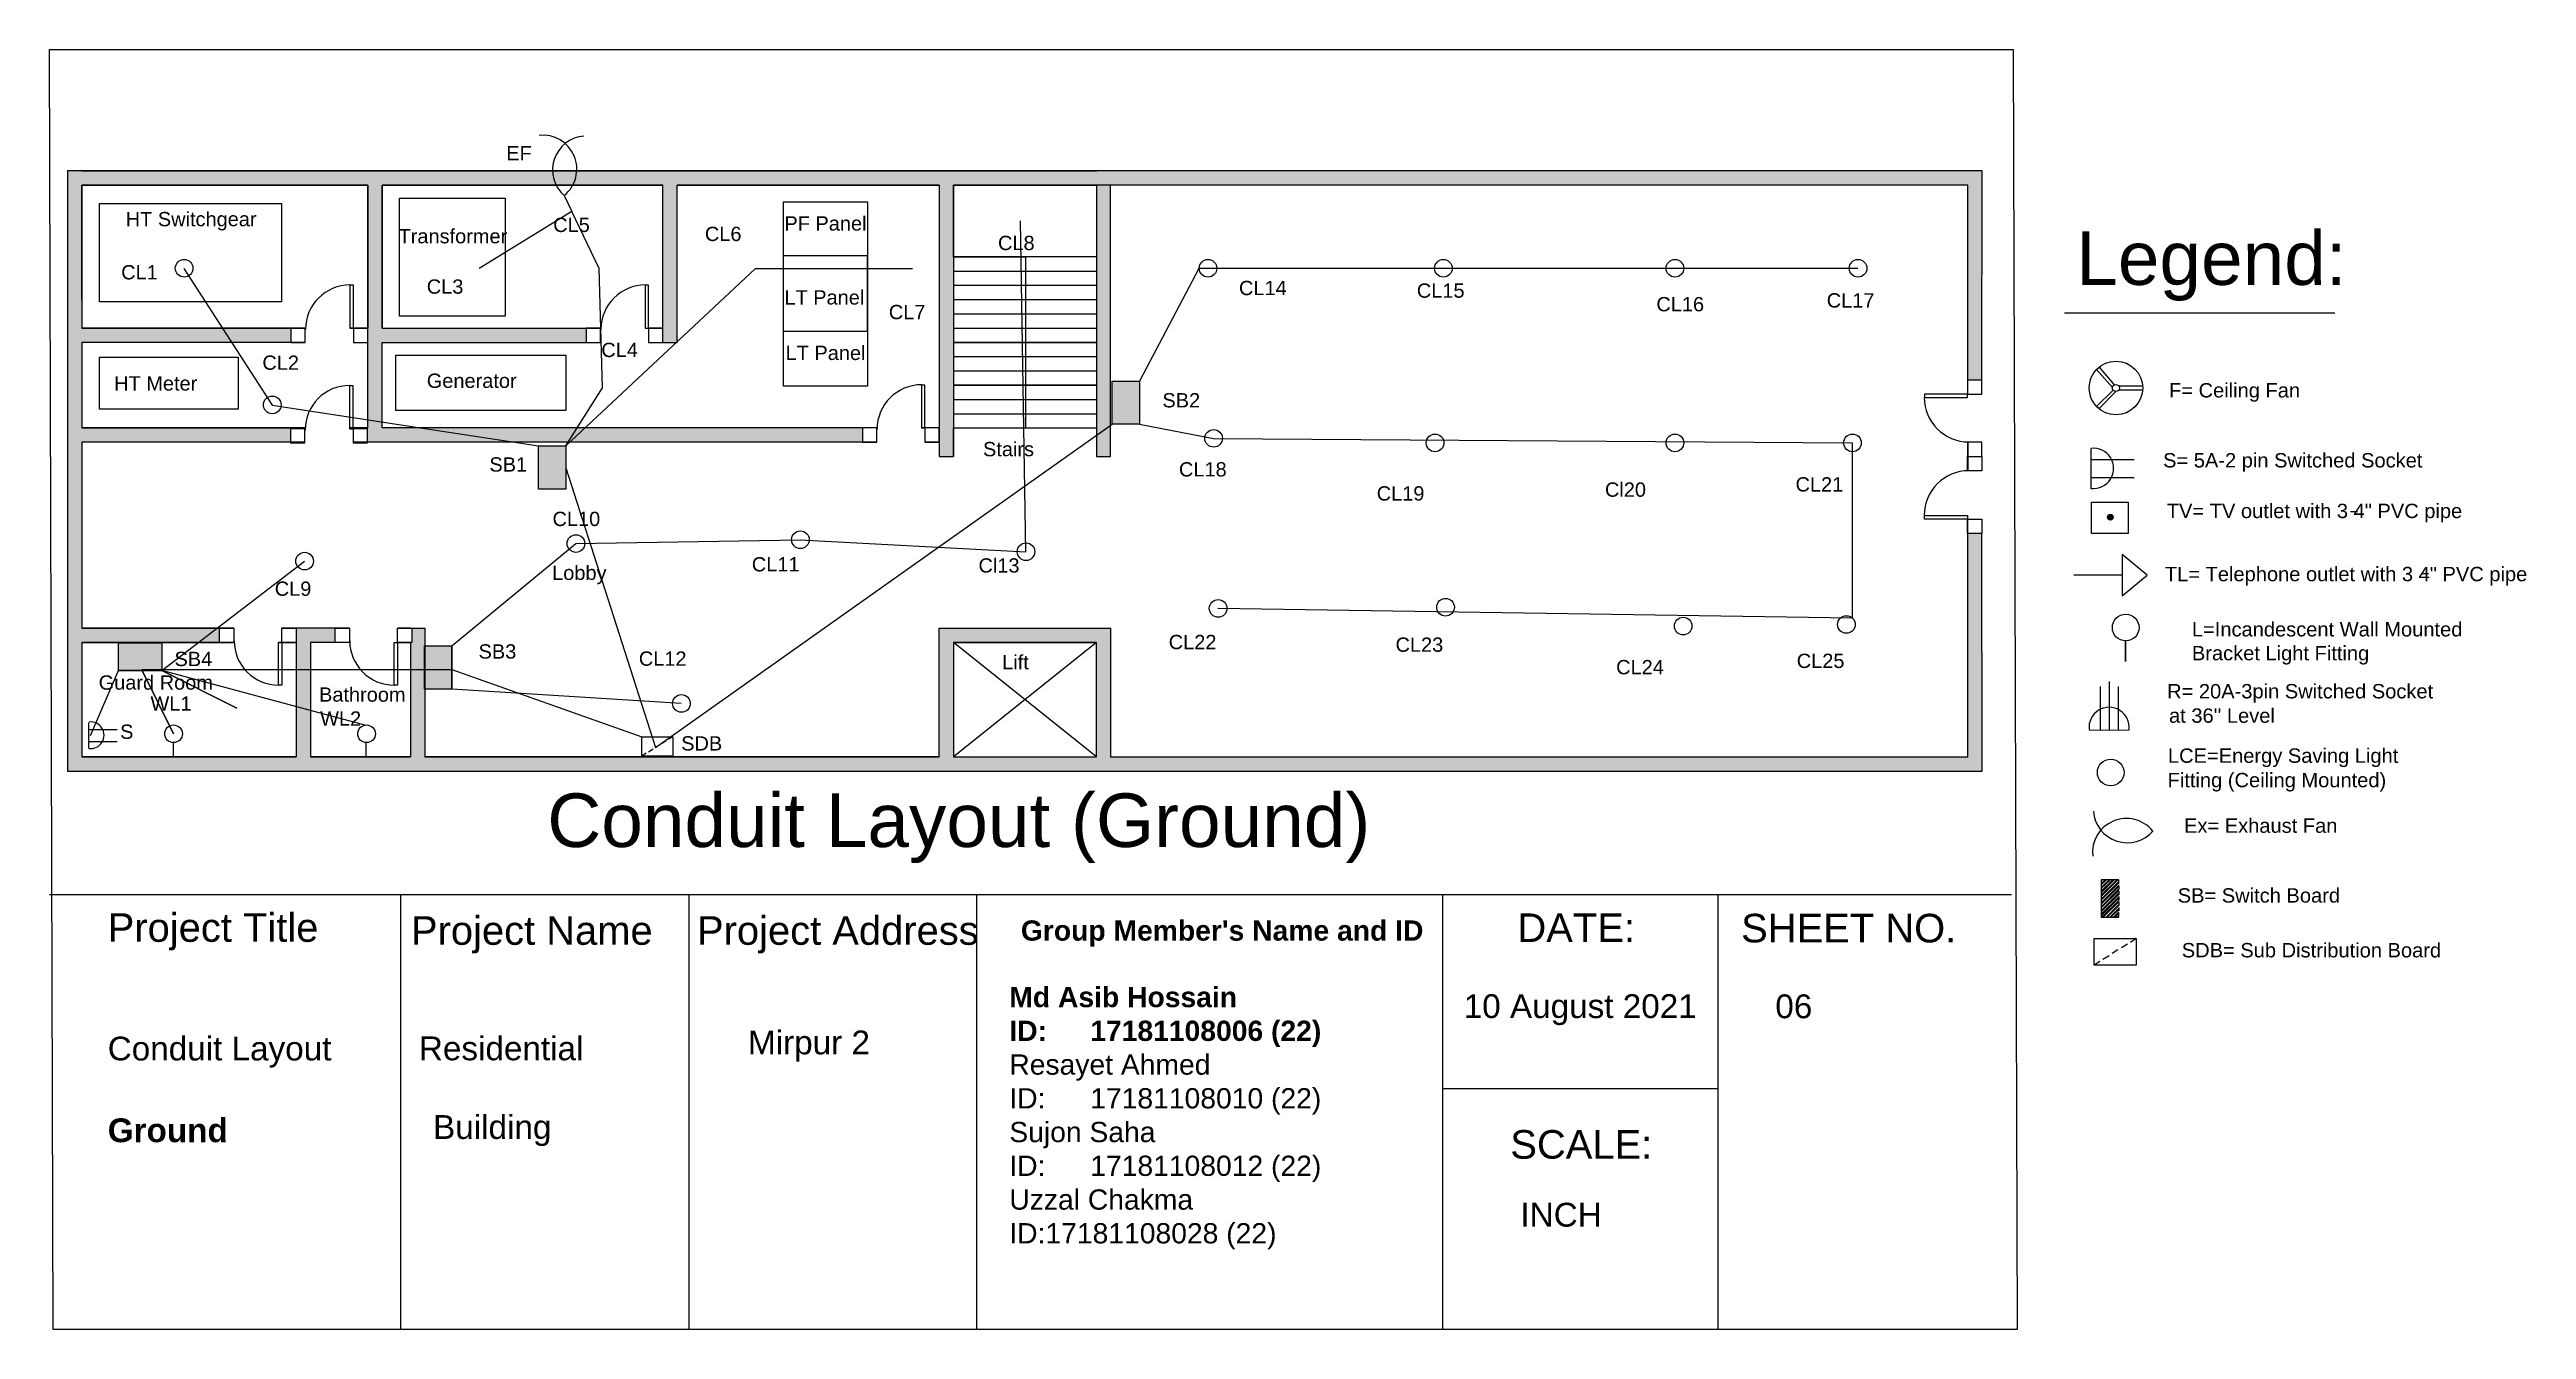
# Model space of a CAD drawing. Header units: inches. Extents: x 59 to 2139, y 247 to 1322.
import ezdxf

# ---------------------------------------------------------------- set-up
doc = ezdxf.new("R2010")
doc.units = ezdxf.units.IN
doc.header["$MEASUREMENT"] = 0
for name, color, linetype in [('PDF_0', 7, 'Continuous'), ('PDF_blocks', 1, 'Continuous'), ('PDF_Doors', 2, 'Continuous'), ('PDF_hatces', 3, 'Continuous'), ('PDF_Objects', 7, 'Continuous'), ('PDF_PDF_Geometry', 7, 'Continuous'), ('PDF_PDF_Solid Fills', 7, 'Continuous'), ('PDF_Text', 7, 'Continuous')]:
    doc.layers.add(name, color=color, linetype=linetype)
doc.layers.add('PDF_Cable 1', color=7, linetype='Continuous', true_color=0xffbf7f)
doc.layers.add('PDF_hatch', color=7, linetype='Continuous', true_color=0xdf7fff)
doc.styles.add('PDF Arial', font='arial.ttf')
doc.styles.add('PDF Arial Bold', font='arialbd.ttf')

msp = doc.modelspace()

# ---------------------------------------------------------------- hatches: boundary and pattern name
at = {"layer": 'PDF_hatces', "transparency": 33554559}
h = msp.add_hatch(color=256, dxfattribs=at)
h.paths.add_polyline_path([(805.7, 835.8), (805.7, 727.6), (373.8, 727.6), (373.8, 835.8), (362.8, 835.8), (362.8, 823.8), (361.8, 823.8), (361.8, 727.6), (277.6, 727.6), (277.6, 823.8), (298.4, 823.8), (298.4, 835.8), (265.7, 835.8), (265.7, 727.6), (85.6, 727.6), (85.6, 823.8), (201.3, 823.8), (201.3, 835.8), (85.6, 835.8), (85.6, 991.8), (260.9, 991.8), (260.9, 1003.8), (85.6, 1003.8), (85.6, 1075.7), (261.2, 1075.7), (261.2, 1087.7), (85.6, 1087.7), (85.6, 1207.8), (325.9, 1207.8), (325.9, 1003.2), (325.6, 1003.2), (325.6, 991.8), (741.4, 991.8), (741.4, 1003.8), (337.9, 1003.8), (337.9, 1075.7), (509.4, 1075.7), (509.4, 1087.7), (337.9, 1087.7), (337.9, 1207.8), (573.7, 1207.8), (573.7, 1075.7), (585.7, 1075.7), (585.7, 1207.8), (805.7, 1207.8), (805.7, 979.8), (817.7, 979.8), (817.7, 1207.8), (937.8, 1207.8), (937.8, 979.8), (949.8, 979.8), (949.8, 1207.8), (1669.8, 1207.8), (1669.8, 1044.1), (1681.5, 1044.1), (1681.8, 1207.8), (1681.8, 1219.7), (73.7, 1219.7), (73.7, 715.6), (1681.8, 715.6), (1681.8, 727.6), (1681.5, 915.2), (1669.8, 915.2), (1669.8, 727.6), (949.8, 727.6), (949.8, 835.8)])
h.paths.add_polyline_path([(817.7, 727.6), (817.7, 823.8), (937.8, 823.8), (937.8, 727.6)], flags=0)
at = {"layer": 'PDF_Objects', "transparency": 33554559}
for points in [[(974.1, 1043.2), (951, 1043.2), (951, 1006.9), (974.1, 1006.9)], [(492.3, 988.7), (469.3, 988.7), (469.3, 952.4), (492.3, 952.4)], [(152.8, 823.5), (116.5, 823.5), (116.5, 800.1), (152.8, 800.1)], [(396.5, 820.9), (373.5, 820.9), (373.5, 784.4), (396.5, 784.4)]]:
    msp.add_hatch(color=256, dxfattribs=at).paths.add_polyline_path(points)
at = {"layer": 'PDF_PDF_Solid Fills', "transparency": 33554559}
msp.add_hatch(color=256, dxfattribs=at).paths.add_polyline_path([(1790.6, 930.7), (1790, 931), (1788.4, 931), (1787.7, 930.7), (1787.1, 930), (1786.8, 929.4), (1786.8, 927.8), (1787.1, 927.2), (1787.7, 926.9), (1788.4, 926.2), (1790, 926.2), (1790.9, 927.2), (1791.2, 927.8), (1791.5, 928.8)])

# ---------------------------------------------------------------- linework, layer by layer
at = {"layer": 'PDF_0', "lineweight": 25}
for points in [[(58.5, 1321.6), (1708, 1321.6), (1711.1, 246.8), (61.7, 246.8)], [(573.7, 1207.8), (337.9, 1207.8)], [(337.9, 1087.7), (337.9, 1207.8)], [(805.7, 1207.8), (585.7, 1207.8)], [(273.5, 1087.7), (85.6, 1087.7), (93.8, 1087.7)], [(937.8, 1075.7), (817.7, 1075.7)], [(937.8, 1039.7), (817.7, 1039.7), (937.8, 1039.7), (817.7, 1039.7)], [(1669.8, 992.1), (1669.8, 967.5)], [(265.7, 823.8), (250.8, 823.8)], [(937.8, 727.6), (937.8, 823.8), (817.7, 823.8), (817.7, 727.6)], [(556, 744.6), (582.2, 744.6), (582.2, 728.3), (556, 728.3)], [(361.8, 727.6), (277.6, 727.6)]]:
    msp.add_lwpolyline(points, close=True, dxfattribs=at)
for points in [[(1681.5, 1044.1), (1681.8, 1219.7), (73.7, 1219.7), (73.7, 715.6), (1681.8, 715.6), (1681.5, 915.2)], [(85.6, 1219.7), (817.7, 1219.7), (937.8, 1219.7)], [(85.6, 1111.6), (85.6, 1207.8), (325.9, 1207.8), (85.6, 1207.8), (85.6, 1087.7)], [(301.9, 1207.8), (229.7, 1207.8)], [(325.9, 1003.8), (310.4, 1003.8), (325.9, 1003.8), (325.9, 1207.8), (325.9, 1087.7), (310.7, 1087.7), (325.9, 1087.7)], [(558.9, 1087.7), (573.7, 1087.7), (573.7, 1207.8)], [(561.7, 1075.7), (573.7, 1075.7), (585.7, 1075.7), (585.7, 1087.7), (585.7, 1207.8)], [(805.7, 1207.8), (805.7, 979.8), (817.7, 979.8)], [(1669.8, 1032.2), (1669.8, 1207.8), (817.7, 1207.8), (817.7, 979.8), (817.7, 1003.8), (937.8, 1003.8)], [(937.8, 1147.6), (817.7, 1147.6), (817.7, 1207.8), (937.8, 1207.8), (937.8, 979.8), (949.8, 979.8), (949.8, 1207.8)], [(817.7, 1147.6), (878.2, 1147.6), (878.2, 1003.8)], [(817.7, 1135.6), (937.8, 1135.6)], [(817.7, 1123.6), (937.8, 1123.6)], [(817.7, 1111.6), (937.8, 1111.6)], [(337.9, 1087.7), (429.9, 1087.7), (521.7, 1087.7)], [(817.7, 1099.6), (937.8, 1099.6)], [(817.7, 1087.7), (937.8, 1087.7)], [(273.2, 1075.7), (93.8, 1075.7), (85.6, 1075.7), (85.6, 1003.8), (273.2, 1003.8), (85.6, 1003.8), (105.8, 1003.8)], [(313.9, 1075.7), (325.9, 1075.7)], [(753.7, 1003.8), (337.9, 1003.8), (337.9, 1075.7), (429.9, 1075.7), (521.3, 1075.7)], [(817.7, 1063.7), (937.8, 1063.7)], [(817.7, 1051.7), (937.8, 1051.7)], [(817.7, 1039.7), (937.8, 1039.7)], [(817.7, 1027.8), (937.8, 1027.8)], [(805.7, 1003.8), (790.9, 1003.8)], [(817.7, 1015.8), (937.8, 1015.8)], [(272.9, 991.8), (85.6, 991.8), (85.6, 835.8), (213.3, 835.8), (85.6, 835.8)], [(753.4, 991.8), (313.6, 991.8)], [(805.7, 991.8), (793.7, 991.8)], [(361.8, 835.8), (373.8, 835.8), (373.8, 823.8), (373.8, 727.6), (805.7, 727.6), (373.8, 727.6), (805.7, 727.6), (805.7, 823.8), (805.7, 835.8), (817.7, 835.8), (937.8, 835.8), (949.8, 835.8), (949.8, 823.8), (949.8, 727.6), (1669.8, 727.6), (1669.8, 927.2)], [(310.4, 835.8), (253.7, 835.8), (265.7, 835.8)], [(350.8, 835.8), (361.8, 835.8), (350.8, 835.8)], [(85.6, 823.8), (213.6, 823.8), (85.6, 823.8), (85.6, 727.6), (265.7, 727.6), (85.6, 727.6), (265.7, 727.6), (229.7, 727.6), (85.6, 727.6)], [(265.7, 823.8), (265.7, 727.6)], [(347.9, 823.8), (361.8, 823.8), (361.8, 727.6), (277.6, 727.6), (361.8, 727.6)], [(310.7, 823.8), (277.6, 823.8), (277.6, 727.6)], [(937.8, 727.6), (817.7, 823.8), (937.8, 823.8), (817.7, 727.6)], [(162.6, 728.3), (162.6, 739.3)], [(324.6, 728.3), (324.6, 739.3)], [(559.8, 730.8), (556, 728.3)], [(565.5, 734.2), (561.7, 731.7)], [(571.1, 737.7), (567.4, 735.5)], [(576.5, 741.2), (573, 739)], [(582.2, 744.6), (578.4, 742.4)], [(58.5, 612.2), (1706.4, 612.2)], [(353.3, 612.2), (353.3, 246.8)], [(595.4, 612.2), (595.4, 246.8)], [(837.2, 612.2), (837.2, 246.8)], [(1228.5, 612.2), (1228.5, 246.8)], [(1459.9, 612.2), (1459.9, 246.8)], [(1228.5, 449.2), (1459.9, 449.2)]]:
    msp.add_lwpolyline(points, dxfattribs=at)
for centre in [(171.6, 1137.9), (1031.6, 1137.9), (1229.3, 1137.9), (1423.8, 1137.9), (1577.6, 1137.9), (245.6, 1023.2), (1036.3, 995.1), (1222.3, 991.3), (1423.8, 991.3), (1572.9, 991.3), (689.2, 910), (272.8, 892), (500.7, 906.8), (878.7, 899.9), (1040.1, 852.3), (1231.1, 853.3), (1430.7, 837.5), (1567.8, 838.8), (589.3, 772.5), (162.7, 747), (324.8, 747)]:
    msp.add_circle(centre, 7.41, dxfattribs=at)
at = {"layer": 'PDF_blocks', "lineweight": 25}
for points in [[(100.5, 1192.3), (253.4, 1192.3), (253.4, 1109.7), (100.5, 1109.7)], [(352.4, 1196.7), (441.3, 1196.7), (441.3, 1097.7), (352.4, 1097.7)], [(100.5, 1063.4), (217.1, 1063.4), (217.1, 1019.6), (100.5, 1019.6)], [(349.5, 1065), (492.3, 1065), (492.3, 1018.6), (349.5, 1018.6)]]:
    msp.add_lwpolyline(points, close=True, dxfattribs=at)
msp.add_lwpolyline([(674.9, 1085.1), (745.5, 1085.1), (745.5, 1148.5), (674.9, 1148.5), (674.9, 1193.6), (745.5, 1193.6), (745.5, 1038.8), (674.9, 1038.8), (674.9, 1193.6)], dxfattribs=at)
at = {"layer": 'PDF_Cable 1', "lineweight": 25}
for points in [[(171.4, 1137.8), (245.5, 1023), (469.3, 988.7), (492.3, 988.7), (522.9, 1037.5), (520.1, 1137.8), (497.1, 1185.7), (419.5, 1137.8)], [(589.1, 772.4), (396.5, 784.4), (396.5, 820.9), (500.5, 906.7), (689.1, 909.8), (878.5, 899.8), (874.1, 1177.8)], [(492.3, 988.7), (651.5, 1137.8), (783.3, 1137.8)], [(1577.5, 1137.8), (1023.9, 1137.8), (974.1, 1043.2), (974.1, 1006.9), (1036.2, 995), (1572.7, 991.2), (1572.7, 844), (1039.9, 852.2)], [(92.9, 745.6), (116.5, 800.1), (136.4, 800.1), (162.6, 746.9), (136.4, 800.1), (152.8, 800.1), (215.8, 768.6), (152.8, 800.1), (272.6, 891.9)], [(324.6, 754.1), (152.8, 800.1)]]:
    msp.add_lwpolyline(points, dxfattribs=at)
at = {"layer": 'PDF_Doors', "lineweight": 25}
for points in [[(100.5, 1192.3), (253.4, 1192.3), (253.4, 1109.7), (100.5, 1109.7)], [(310.7, 1087.7), (313.9, 1087.7), (313.9, 1123.6), (310.7, 1123.6)], [(558.9, 1087.7), (561.7, 1087.7), (561.7, 1123.6), (558.9, 1123.6)], [(261.2, 1075.7), (273.2, 1075.7), (273.2, 1087.7), (261.2, 1087.7)], [(313.9, 1075.7), (325.9, 1075.7), (325.9, 1087.7), (313.9, 1087.7)], [(509.4, 1075.7), (521.3, 1075.7), (521.3, 1087.7), (509.4, 1087.7)], [(561.7, 1075.7), (573.7, 1075.7), (573.7, 1087.7), (561.7, 1087.7)], [(1681.5, 1032.2), (1681.5, 1044.1), (1669.5, 1044.1), (1669.5, 1032.2)], [(310.4, 1003.2), (313.6, 1003.2), (313.6, 1039.1), (310.4, 1039.1)], [(790.9, 1003.8), (793.7, 1003.8), (793.7, 1039.7), (790.9, 1039.7)], [(1669.5, 1029.3), (1669.5, 1032.2), (1633.3, 1032.2), (1633.3, 1029.3)], [(260.9, 991.2), (272.9, 991.2), (272.9, 1003.2), (260.9, 1003.2)], [(313.6, 991.2), (325.6, 991.2), (325.6, 1003.2), (313.6, 1003.2)], [(741.4, 991.8), (753.4, 991.8), (753.4, 1003.8), (741.4, 1003.8)], [(793.7, 991.8), (805.7, 991.8), (805.7, 1003.8), (793.7, 1003.8)], [(1681.5, 979.8), (1681.5, 991.8), (1669.5, 991.8), (1669.5, 979.8)], [(1681.5, 979.8), (1681.5, 967.9), (1669.5, 967.9), (1669.5, 979.8)], [(1669.5, 930.3), (1669.5, 927.2), (1633.3, 927.2), (1633.3, 930.3)], [(1681.5, 927.2), (1681.5, 915.2), (1669.5, 915.2), (1669.5, 927.2)], [(201.3, 835.8), (213.3, 835.8), (213.3, 823.8), (201.3, 823.8)], [(253.7, 835.8), (265.7, 835.8), (265.7, 823.8), (253.7, 823.8)], [(298.4, 835.8), (310.4, 835.8), (310.4, 823.8), (298.4, 823.8)], [(350.8, 835.8), (362.8, 835.8), (362.8, 823.8), (350.8, 823.8)], [(250.8, 823.8), (253.7, 823.8), (253.7, 787.8), (250.8, 787.8)], [(347.9, 823.8), (350.8, 823.8), (350.8, 787.8), (347.9, 787.8)]]:
    msp.add_lwpolyline(points, close=True, dxfattribs=at)
for centre, start, end in [((310.9, 1086.5), 90, 180), ((559, 1086.5), 90, 180), ((310.6, 1002.1), 90, 180), ((791, 1002.7), 90, 180), ((1670.6, 1029.5), 180, 270), ((1670.6, 930.5), 90, 180), ((251, 825.2), 180, 270), ((348.1, 825.2), 180, 270)]:
    msp.add_arc(centre, 37.4, start, end, dxfattribs=at)
at = {"layer": 'PDF_hatch', "lineweight": 25}
for points in [[(492.3, 970.4), (567.4, 735.5), (951, 1006.9)], [(136.1, 801.1), (396.5, 801.1), (556, 744.6)]]:
    msp.add_lwpolyline(points, dxfattribs=at)
at = {"layer": 'PDF_Objects', "color": 160, "lineweight": 25, "true_color": 0x003fff}
for points in [[(491.1, 1198.6), (497.1, 1185.7)], [(162.6, 728.3), (162.6, 739.3)]]:
    msp.add_lwpolyline(points, dxfattribs=at)
for points in [[(951, 1043.2), (974.1, 1043.2), (974.1, 1006.9), (951, 1006.9)], [(469.3, 988.7), (492.3, 988.7), (492.3, 952.4), (469.3, 952.4)], [(152.8, 823.5), (152.8, 800.1), (116.5, 800.1), (116.5, 823.5)], [(373.5, 820.9), (396.5, 820.9), (396.5, 784.4), (373.5, 784.4)]]:
    msp.add_lwpolyline(points, close=True, dxfattribs=at)
for centre in [(162.7, 747), (324.8, 747)]:
    msp.add_circle(centre, 7.41, dxfattribs=at)
at = {"layer": 'PDF_PDF_Geometry', "lineweight": 25}
for points in [[(1750.9, 1100.6), (1978.2, 1100.6)], [(1791.2, 1037.8), (1778, 1053)], [(1780.2, 1054.9), (1792.8, 1040)], [(1791.5, 1035.3), (1778, 1021.8)], [(1793.7, 1034.1), (1779.9, 1019.9)], [(1816.4, 1038.8), (1796.9, 1038.8)], [(1816.4, 1035.6), (1796.9, 1035.6)], [(1773.2, 986.5), (1773.2, 952.7)], [(1773.2, 977.3), (1809.5, 977.3)], [(1773.2, 962.2), (1809.5, 962.2)], [(1991.1, 933.8), (1997.1, 933.8)], [(1799.4, 880.2), (1758.7, 880.2)], [(2050.7, 881.5), (2056.7, 881.5)], [(1788.7, 750), (1788.7, 791)], [(1781.1, 750.3), (1781.1, 786.6)], [(1796.3, 750.3), (1796.3, 786.6)], [(91.3, 756.6), (91.3, 734.6)], [(91.3, 750.6), (115.3, 750.6)], [(1771.7, 750.3), (1805.4, 750)], [(91.3, 740.5), (115.3, 740.5)], [(1781.8, 624.2), (1782.1, 624.5)], [(1781.8, 621.1), (1785.2, 624.5)], [(1781.8, 617.9), (1788.4, 624.5)], [(1781.8, 614.8), (1791.5, 624.5)], [(1781.8, 611.6), (1795, 624.5)], [(1781.8, 623.3), (1783, 624.5)], [(1781.8, 620.1), (1786.2, 624.5)], [(1781.8, 617), (1789.6, 624.5)], [(1781.8, 613.5), (1792.8, 624.5)], [(1781.8, 610.3), (1795.9, 624.5)], [(1796.6, 621.1), (1796.6, 624.5), (1781.8, 624.5), (1781.8, 593), (1796.6, 593), (1796.6, 596.8)], [(1781.8, 608.1), (1796.6, 623)], [(1781.8, 607.2), (1796.6, 622)], [(1781.8, 605), (1796.6, 619.8)], [(1781.8, 604), (1796.6, 618.9)], [(1781.8, 601.8), (1796.6, 616.7)], [(1781.8, 600.9), (1796.6, 615.4)], [(1781.8, 598.7), (1796.6, 613.5)], [(1781.8, 597.4), (1796.6, 612.2)], [(1781.8, 595.5), (1796.6, 610)], [(1781.8, 594.3), (1796.6, 609.1)], [(1782.4, 593), (1796.6, 606.9)], [(1783.6, 593), (1796.6, 605.9), (1796.6, 602.8), (1786.8, 593)], [(1785.9, 593), (1796.6, 603.7)], [(1796.6, 619.5), (1796.6, 616.3)], [(1796.6, 614.8), (1796.6, 611.9)], [(1796.6, 610.3), (1796.6, 607.2)], [(1789, 593), (1796.6, 600.6)], [(1790, 593), (1796.6, 599.6)], [(1792.2, 593), (1796.6, 597.4)], [(1793.1, 593), (1796.6, 596.2)], [(1795.3, 593), (1796.6, 594.3)], [(1796.6, 601.2), (1796.6, 598.4)], [(1796.6, 593), (1796.6, 593)], [(1795.9, 565.6), (1790.9, 562.4)], [(1803.8, 570.3), (1798.8, 567.2)], [(1811.1, 575), (1806.3, 571.9)], [(1780.8, 555.8), (1775.8, 552.7)], [(1788.4, 560.5), (1783.3, 557.4)]]:
    msp.add_lwpolyline(points, dxfattribs=at)
for points in [[(1773.6, 915.2), (1773.6, 941.4), (1800.4, 941.4), (1804.5, 941.4), (1804.5, 915.2)], [(1799.4, 862.9), (1820.5, 880.2), (1799.4, 897.5)], [(1802.2, 824.7), (1802.2, 807.7)], [(1775.8, 575), (1811.1, 575), (1811.1, 552.7), (1775.8, 552.7)]]:
    msp.add_lwpolyline(points, close=True, dxfattribs=at)
for centre, radius in [((1794.2, 1037.4), 22.5), ((1794.2, 1037.4), 2.99), ((1789.5, 928.9), 2.36), ((1802.4, 836.2), 11.2), ((1802.4, 836.2), 11.2), ((1789.8, 714.5), 11.2)]:
    msp.add_circle(centre, radius, dxfattribs=at)
for centre, radius, start, end in [((472.9, 1221.2), 28.5, 309.1443, 96.3336), ((509.5, 1220.5), 28.5, 94.1473, 229.7736), ((1775.3, 969.9), 16.9, 263.1283, 96.8717), ((93.1, 745.8), 11.2, 263.1282, 96.8718), ((1788.5, 752.4), 16.9, 353.6777, 186.2397), ((1803, 647.4), 28.5, 39.1442, 186.3335), ((1803.7, 684), 28.5, 184.1478, 319.7735)]:
    msp.add_arc(centre, radius, start, end, dxfattribs=at)

# ---------------------------------------------------------------- texts
at = {"layer": 'PDF_Text', "color": 160, "true_color": 0x003fff, "char_height": 12, "attachment_point": 7, "style": 'PDF Arial'}
for s, insert in [('EF', (442.2, 1228.6)), ('CL5', (481.6, 1168.2)), ('CL6', (609, 1160.6)), ('CL8', (855.2, 1153)), ('CL1', (118.7, 1128.4)), ('CL3', (375.4, 1116.4)), ('CL14', (1057.6, 1115.2)), ('CL15', (1207, 1113)), ('CL7', (763.5, 1095)), ('CL16', (1408.2, 1101.6)), ('CL17', (1551.3, 1104.8)), ('CL2', (237.3, 1052.5)), ('CL4', (522, 1063.2)), ('SB2', (993.3, 1020.9)), ('SB1', (428, 967)), ('CL18', (1007.2, 962.9)), ('Cl20', (1365, 945.9)), ('CL21', (1525.1, 950.3)), ('CL19', (1173.3, 942.7)), ('CL10', (481, 921.3)), ('CL11', (648.4, 883.2)), ('Cl13', (838.8, 882.2)), ('CL9', (247.7, 862.7)), ('SB4', (163.5, 803.7)), ('SB3', (418.9, 810)), ('CL12', (553.5, 804)), ('CL22', (998.6, 817.9)), ('CL23', (1189.1, 815.7)), ('CL25', (1526.1, 802.1)), ('CL24', (1374.4, 796.8)), ('WL1', (143.3, 766.4)), ('S', (117.8, 742.6)), ('WL2', (285.8, 753.8)), ('SDB', (589.1, 732.8))]:
    msp.add_mtext(s, dxfattribs=dict(at, insert=insert))
at = {"layer": 'PDF_Text', "color": 4, "attachment_point": 7, "style": 'PDF Arial'}
for s, insert, char_height in [('HT Switchgear', (122.5, 1169.6), 11.998), ('Transformer', (351.7, 1158.7), 11.998), ('PF Panel', (675.8, 1169.4), 12), ('LT Panel', (675.8, 1107.3), 12), ('LT Panel', (676.8, 1060.7), 12), ('HT Meter', (112.8, 1035.1), 12), ('Generator', (375.4, 1037.3), 12), ('Stairs', (842.6, 979.9), 12), ('Lobby', (480.7, 872.6), 12), ('Lift', (858.7, 801), 12), ('Guard Room', (99.8, 783.9), 12), ('Bathroom', (284.9, 773.8), 12)]:
    msp.add_mtext(s, dxfattribs=dict(at, insert=insert, char_height=char_height))
at = {"layer": 'PDF_Text', "attachment_point": 7}
for s, insert, char_height, style in [('Legend:', (1760.9, 1110.4), 44.97, 'PDF Arial'), ('F= Ceiling Fan', (1838.8, 1025.8), 12.067, 'PDF Arial'), ('S= 5A-2 pin Switched Socket', (1833.8, 967), 12.067, 'PDF Arial'), ('TV= TV outlet with 3 4" PVC pipe', (1836.9, 924.5), 12.067, 'PDF Arial'), ('TL= Telephone outlet with 3 4" PVC pipe', (1835.3, 871.5), 12.067, 'PDF Arial'), ('L=Incandescent Wall Mounted', (1858, 828.6), 12.067, 'PDF Arial'), ('Bracket Light Fitting', (1858, 805.1), 12.067, 'PDF Arial'), ('R= 20A-3pin Switched Socket', (1837.2, 773.1), 12.067, 'PDF Arial'), ("at 36'' Level", (1838.8, 756.1), 12.067, 'PDF Arial'), ('LCE=Energy Saving Light', (1837.9, 719), 12.067, 'PDF Arial'), ('Fitting (Ceiling Mounted)', (1837.6, 698.5), 12.067, 'PDF Arial'), ('Conduit Layout (Ground)', (476.6, 638.4), 44.966, 'PDF Arial'), ('Ex= Exhaust Fan', (1851.4, 663.7), 12.067, 'PDF Arial'), ('SB= Switch Board', (1846.1, 605.1), 12.067, 'PDF Arial'), ('Project Title', (107.4, 565.1), 23.995, 'PDF Arial'), ('Project Name    Project Address', (362.1, 562.6), 23.995, 'PDF Arial'), ("Group Member's Name and ID", (874.4, 568.2), 16.997, 'PDF Arial Bold'), ('DATE:', (1291.5, 572.2), 24, 'PDF Arial'), ('SHEET NO.', (1479.4, 571.5), 24, 'PDF Arial'), ('SDB= Sub Distribution Board', (1849.5, 559.1), 12.067, 'PDF Arial'), ('{\\fArial|b1|i0|c0|p34;Md Asib Hossain\\PID:^I17181108006 (22)}\\PResayet Ahmed\\PID:^I17181108010 (22)\\PSujon Saha\\PID:^I17181108012 (22)\\PUzzal Chakma\\PID:17181108028 (22)', (864.7, 314), 16.997, 'PDF Arial'), ('10 August 2021', (1246.4, 502.3), 19.996, 'PDF Arial'), ('06', (1508.1, 507.9), 20, 'PDF Arial'), ('Conduit Layout', (107.4, 466.7), 19.996, 'PDF Arial'), ('Residential', (368.8, 472.6), 19.996, 'PDF Arial'), ('Mirpur 2', (645.2, 471.8), 20, 'PDF Arial'), ('Ground', (107.4, 403.8), 20, 'PDF Arial Bold'), ('Building', (380.7, 400.8), 20, 'PDF Arial'), ('SCALE:', (1285.5, 389.9), 24, 'PDF Arial'), ('INCH', (1294, 332.9), 20, 'PDF Arial')]:
    msp.add_mtext(s, dxfattribs=dict(at, insert=insert, char_height=char_height, style=style))

doc.saveas('drawing.dxf')
